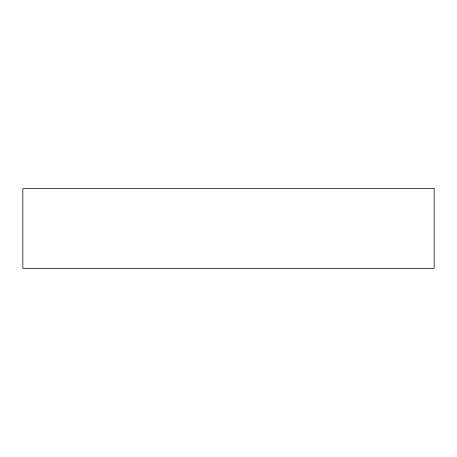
<?xml version="1.0" encoding="UTF-8"?>
<svg xmlns="http://www.w3.org/2000/svg" width="457" height="457" viewBox="0 0 457 457"><rect width="100%" height="100%" fill="white"/><g stroke="black" fill="none" stroke-linecap="round" stroke-linejoin="round"><path stroke-width="0.69" d="M434.15 188.661L22.85 188.661L22.85 268.339L434.15 268.339L434.15 188.661"/></g></svg>
